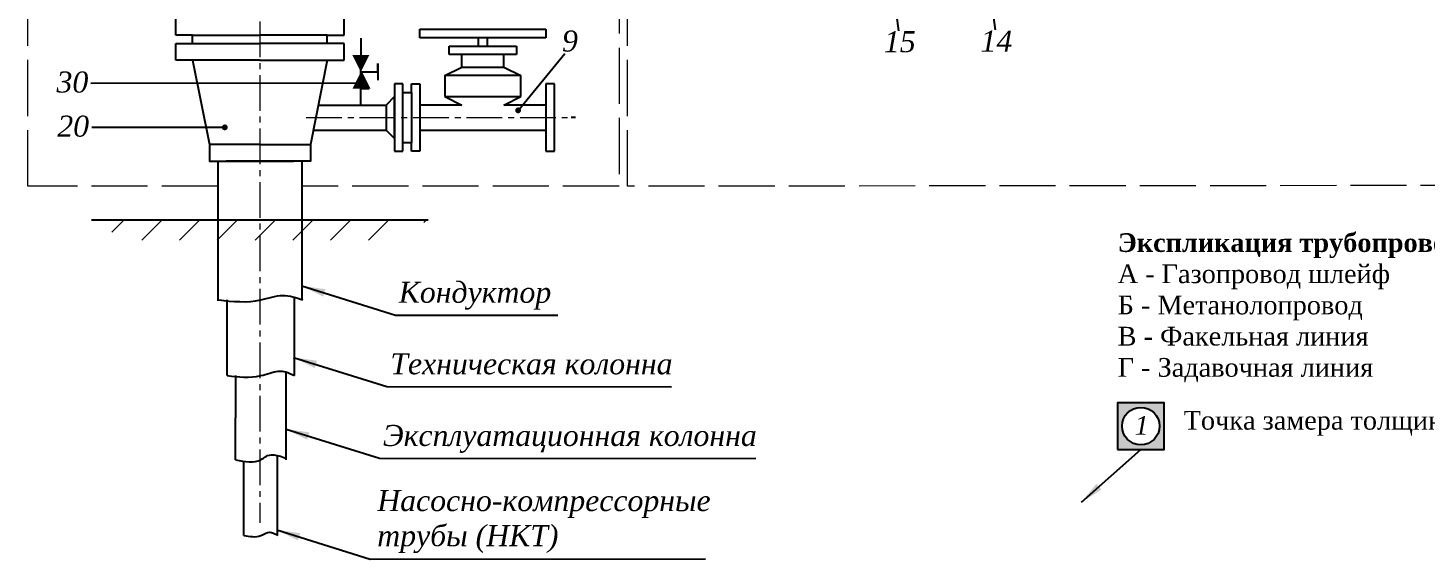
# Paper-space layout 'Layout1' of a CAD drawing. Header units: millimetres. Extents: x 10 to 257, y 25 to 188.
# Drawn here: x 20.9 to 170.3, y 24.8 to 81.6 of the extents above; entities that cross this region are included whole.
import ezdxf

# ---------------------------------------------------------------- set-up
doc = ezdxf.new("R2010")
doc.units = ezdxf.units.MM
doc.linetypes.add('ACAD_ISO02W100', pattern=[15, 12, -3])
doc.linetypes.add('CENTER2', pattern=[28.575, 19.05, -3.175, 3.175, -3.175])
doc.styles.add('style1', font='', dxfattribs={"height": 2})
doc.styles.get('style1').set_extended_font_data('Times New Roman Cyr', italic=True)
doc.dimstyles.new('ISO-25', dxfattribs={"dimtxt": 2.5, "dimasz": 2.5, "dimexe": 1.25, "dimexo": 0.625, "dimtad": 1, "dimtxsty": 'Standard', "dimcen": 2.5, "dimadec": 0, "dimazin": 0, "dimtfac": 1, "dimtmove": 0, "dimatfit": 3, "dimfxl": 0, "dimarcsym": 0})

# ---------------------------------------------------------------- blocks, each defined once
blk = doc.blocks.new('задв')
for points in [[(146, 180), (147, 182), (146, 182), (145, 182)], [(145, 178), (146, 178), (147, 178), (146, 180)]]:
    blk.add_hatch(color=256).paths.add_polyline_path(points)
for p, q in [((146, 184), (146, 182)), ((146, 178), (146, 182)), ((146, 180), (148, 180)), ((146, 180), (147, 178)), ((148, 180), (148, 181)), ((148, 181), (148, 179)), ((147, 178), (146, 178)), ((146, 176), (146, 178))]:
    blk.add_line(p, q)
blk = doc.blocks.new('йцук')
h = blk.add_hatch(color=256)
h.paths.add_polyline_path([(3, 120), (8, 120), (8, 125), (3, 125)])
edge = h.paths.add_edge_path(flags=16)
edge.add_arc((5.5, 122.5), 2, 0, 360)
blk.add_lwpolyline([(3, 120), (8, 120), (8, 125), (3, 125)], close=True)
blk.add_circle((5.5, 122.5), 2)

psp = doc.layouts.get("Layout1")

# ---------------------------------------------------------------- hatches: boundary and pattern name
at = {"lineweight": 18}
h = psp.add_hatch(dxfattribs=at)
h.set_pattern_fill('ANSI31', color=256, scale=0.898962, style=0)
h.set_pattern_definition([(45, (-4.6835, 13.105), (-2.01823, 2.01823), [])])
h.paths.add_polyline_path([(27.679, 61.064), (31.234, 58.893), (60.027, 58.893), (63.638, 61.064), (50.153, 61.064)])

# ---------------------------------------------------------------- linework, layer by layer
at = {"linetype": 'CENTER2', "lineweight": 18, "ltscale": 0.2}
for p, q in [((45.661, 179.405), (45.661, 28.675)), ((50.603, 71.987), (79.369, 71.987))]:
    psp.add_line(p, q, dxfattribs=at)
for p, q in [((36.671, 80.814), (36.671, 82.612)), ((54.651, 80.814), (54.651, 82.612)), ((38.469, 80.814), (36.671, 80.814)), ((38.469, 79.915), (38.469, 80.814)), ((38.469, 80.814), (45.661, 80.814)), ((52.853, 80.814), (45.661, 80.814)), ((52.853, 80.814), (54.651, 80.814)), ((52.853, 79.915), (52.853, 80.814)), ((62.739, 81.426), (76.223, 81.426)), ((62.739, 80.527), (62.739, 81.426)), ((76.223, 81.426), (76.223, 80.527)), ((36.671, 78.118), (36.671, 79.915)), ((36.671, 79.915), (45.661, 79.915)), ((54.651, 79.915), (45.661, 79.915)), ((54.651, 78.118), (54.651, 79.915)), ((69.031, 80.527), (62.739, 80.527)), ((65.885, 79.628), (69.031, 79.628)), ((65.885, 78.729), (65.885, 79.628)), ((76.223, 80.527), (69.031, 80.527)), ((69.031, 80.078), (69.031, 80.527)), ((69.031, 79.628), (69.031, 80.078)), ((69.031, 79.628), (73.077, 79.628)), ((69.93, 80.527), (69.93, 79.628)), ((73.077, 79.628), (73.077, 78.729)), ((45.661, 78.118), (36.671, 78.118)), ((45.661, 78.118), (38.469, 78.118)), ((38.469, 78.118), (40.267, 69.128)), ((45.661, 78.118), (52.853, 78.118)), ((45.661, 78.118), (54.651, 78.118)), ((52.853, 78.118), (51.055, 69.128)), ((67.233, 78.729), (65.885, 78.729)), ((73.077, 78.729), (67.233, 78.729)), ((67.233, 77.381), (67.233, 78.729)), ((71.728, 77.381), (71.728, 78.729)), ((65.435, 76.482), (67.233, 77.381)), ((73.526, 76.482), (65.435, 76.482)), ((65.435, 76.482), (65.435, 74.235)), ((67.233, 77.381), (71.728, 77.381)), ((71.728, 77.381), (73.526, 76.482)), ((73.526, 74.235), (73.526, 76.482)), ((60.042, 75.583), (60.042, 68.391)), ((60.941, 75.583), (60.042, 75.583)), ((60.941, 68.391), (60.941, 75.583)), ((61.84, 75.583), (62.739, 75.583)), ((61.84, 74.684), (61.84, 75.583)), ((62.739, 75.583), (62.739, 68.391)), ((76.223, 75.583), (76.223, 70.639)), ((77.122, 75.583), (76.223, 75.583)), ((77.122, 68.391), (77.122, 75.583)), ((51.951, 73.336), (59.143, 73.336)), ((60.042, 74.235), (59.143, 73.336)), ((59.159, 73.368), (59.159, 70.672)), ((60.042, 69.74), (60.042, 74.235)), ((60.941, 74.684), (61.84, 74.684)), ((61.84, 74.684), (61.84, 69.29)), ((67.233, 73.336), (62.739, 73.336)), ((65.435, 74.235), (73.526, 74.235)), ((65.435, 74.235), (67.233, 73.336)), ((71.728, 73.336), (73.526, 74.235)), ((76.223, 73.336), (71.728, 73.336)), ((79.369, 71.987), (78.92, 71.987)), ((51.415, 70.639), (59.143, 70.639)), ((59.143, 70.639), (60.042, 69.74)), ((62.739, 70.639), (76.223, 70.639)), ((76.223, 70.639), (76.223, 68.391)), ((61.84, 69.29), (60.941, 69.29)), ((61.84, 68.391), (61.84, 69.29)), ((41.166, 67.33), (41.166, 57.441)), ((45.661, 67.33), (42.065, 67.33)), ((45.661, 67.33), (49.257, 67.33)), ((50.156, 67.33), (50.156, 57.441)), ((60.042, 68.391), (60.941, 68.391)), ((62.739, 68.391), (61.84, 68.391)), ((76.223, 68.391), (77.122, 68.391)), ((27.679, 61.064), (50.153, 61.064)), ((50.153, 61.064), (63.638, 61.064)), ((41.166, 57.441), (41.166, 52.394)), ((50.156, 57.441), (50.156, 52.487)), ((42.158, 44.413), (42.158, 52.503)), ((49.35, 51.604), (49.35, 52.798)), ((49.35, 44.413), (49.35, 52.503)), ((43.057, 44.413), (43.057, 39.918)), ((48.451, 39.918), (48.456, 44.806)), ((43.057, 35.423), (43.057, 39.918)), ((48.451, 35.423), (48.451, 39.918)), ((47.552, 27.332), (47.552, 35.879)), ((43.956, 27.332), (43.956, 35.267))]:
    psp.add_line(p, q)
at = {"linetype": 'ACAD_ISO02W100', "lineweight": 18, "ltscale": 0.5}
psp.add_lwpolyline([(85.018, 187.385), (198.103, 187.385), (198.175, 64.749), (84.93, 64.661)], close=True, dxfattribs=at)
for points in [[(41.166, 64.661), (20.877, 64.661), (20.877, 94.461), (38.467, 94.461)], [(70.829, 94.461), (84.032, 94.461), (84.032, 64.661), (50.156, 64.661)]]:
    psp.add_lwpolyline(points, dxfattribs=at)
for points in [[(45.661, 69.128), (40.267, 69.128), (40.267, 67.33), (45.661, 67.33)], [(45.661, 69.128), (51.055, 69.128), (51.055, 67.33), (45.661, 67.33)]]:
    psp.add_lwpolyline(points)
psp.add_spline([(41.259, 52.503), (45.754, 52.503), (48.109, 52.995), (50.249, 52.503)], degree=3)
for points, knots in [([(42.158, 44.413), (43.359, 44.27), (45.205, 44.05), (47.628, 45.1), (48.675, 44.788), (49.35, 44.413)], [0, 0, 0, 0, 4, 6.1467286, 8.1402984, 8.1402984, 8.1402984, 8.1402984]), ([(43.057, 35.423), (44.062, 35.233), (45.616, 34.938), (46.588, 36.247), (48.199, 35.702), (48.451, 35.559)], [0, 0, 0, 0, 3, 4.6435395, 5.6629799, 5.6629799, 5.6629799, 5.6629799])]:
    psp.add_open_spline(points, degree=3, knots=knots)
at = {"start_tangent": (0.699103, -0.5651439)}
psp.add_spline([(43.956, 27.332), (45.754, 27.332), (46.703, 27.692), (47.552, 27.332)], degree=3, dxfattribs=at)

# ---------------------------------------------------------------- block references
at = {"xscale": 0.8989619924408688, "yscale": 0.8989619924408688, "zscale": 0.8989619924408688}
psp.add_blockref('задв', (-74.803, -84.939), dxfattribs=at)
psp.add_blockref('йцук', (134.282, -83.478))

# ---------------------------------------------------------------- texts
at = {"char_height": 2.2474, "attachment_point": 1}
for s, insert, width in [('{\\fTimes New Roman|b0|i1|c204|p18;9}', (77.939, 81.297), 2.04604), ('{\\fTimes New Roman|b0|i1|c204|p18;15}', (112.339, 81.228), 2.04604), ('{\\fTimes New Roman|b0|i1|c204|p18;14}', (122.656, 81.284), 2.04604), ('{\\fTimes New Roman|b0|i1|c204|p18;30}', (23.93, 76.915), 3.08596), ('{\\fTimes New Roman|b0|i1|c204|p18;20}', (24.012, 72.2), 3.08596)]:
    psp.add_mtext(s, dxfattribs=dict(at, insert=insert, width=width))
at = {"lineweight": 25, "char_height": 2, "attachment_point": 1, "style": 'style1'}
for s, insert, width in [('{\\fTimes New Roman|b1|i0|c204|p18;Экспликация трубопроводов:\\P\\fTimes New Roman|b0|i0|c204|p18;А - Газопровод шлейф\\PБ - Метанолопровод\\PВ - Факельная линия\\PГ - Задавочная линия}', (137.308, 59.633), 66.1448), ('{\\fTimes New Roman Cyr|b0|i0|c204|p18;Точка замера толщин стенок}', (144.36, 40.643), 54.8932)]:
    psp.add_mtext(s, dxfattribs=dict(at, insert=insert, width=width))
at = {"char_height": 2.2474, "attachment_point": 1}
for s, insert in [('{\\fTimes New Roman|b0|i1|c204|p18;Кондуктор}', (60.496, 54.447)), ('{\\fTimes New Roman|b0|i1|c204|p18;Техническая колонна}', (59.595, 46.806)), ('{\\fTimes New Roman|b0|i1|c204|p18;Эксплуатационная колонна}', (58.792, 39.145)), ('{\\fTimes New Roman|b0|i1|c204|p18;Насосно-компрессорные\\Pтрубы (НКТ)}', (58.198, 32.184))]:
    psp.add_mtext(s, dxfattribs=dict(at, insert=insert))
at = {"insert": (139.873, 39.097), "char_height": 2, "width": 2.8455, "attachment_point": 5, "style": 'style1'}
psp.add_mtext('{\\fTimes New Roman|b0|i1|c204|p18;1}', dxfattribs=at)

# ---------------------------------------------------------------- leaders
at = {"linetype": 'ByBlock', "lineweight": 18}
for points in [[(112.98, 88.033), (113.907, 81.28)], [(123.296, 88.141), (124.224, 81.387)], [(73.251, 72.764), (78.252, 78.853)], [(56.445, 75.661), (27.611, 75.634)], [(41.905, 70.946), (27.693, 70.919)]]:
    psp.add_leader(points, dimstyle='ISO-25', override={"dimgap": 0.625, "dimtad": 0, "dimldrblk": 'DotSmall'}, dxfattribs=at)
at = {"linetype": 'ByBlock', "lineweight": 18, "annotation_type": 0, "has_hookline": 1, "hookline_direction": 0}
for points, text_width in [([(50.156, 54.006), (60.13, 50.886), (77.508, 50.861)], 16.022), ([(49.254, 46.365), (59.228, 43.244), (89.644, 43.202)], 29.743), ([(48.451, 38.704), (58.425, 35.583), (98.634, 35.559)], 38.912), ([(47.456, 27.937), (57.43, 24.816), (93.263, 24.849)], 34.952)]:
    psp.add_leader(points, dimstyle='ISO-25', override={"dimgap": 0.625, "dimtad": 0}, dxfattribs=dict(at, text_width=text_width))
at = {"lineweight": 18}
psp.add_leader([(133.439, 30.879), (139.782, 36.522)], dimstyle='ISO-25', override={"dimgap": 0.625, "dimtad": 0}, dxfattribs=at)

doc.saveas('drawing.dxf')
